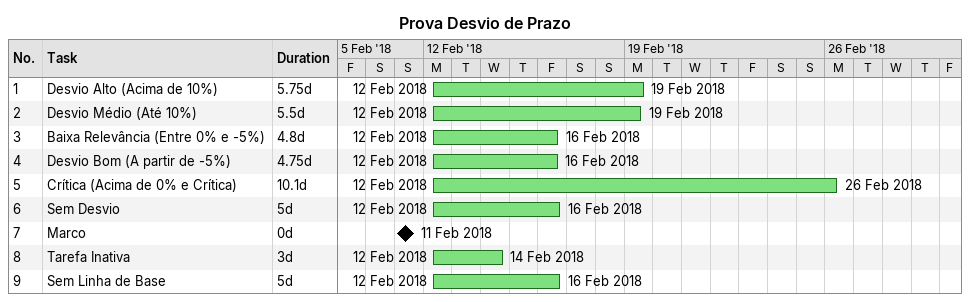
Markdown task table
Prova Desvio de Prazo

| ID | Task | Duration | Start | Finish |
|---|---|---|---|---|
| 1 | Desvio Alto (Acima de 10%) | 5.75d | 2018-02-12 | 2018-02-19 |
| 2 | Desvio Médio (Até 10%) | 5.5d | 2018-02-12 | 2018-02-19 |
| 3 | Baixa Relevância (Entre 0% e -5%) | 4.8d | 2018-02-12 | 2018-02-16 |
| 4 | Desvio Bom (A partir de -5%) | 4.75d | 2018-02-12 | 2018-02-16 |
| 5 | Crítica (Acima de 0% e Crítica) | 10.1d | 2018-02-12 | 2018-02-26 |
| 6 | Sem Desvio | 5d | 2018-02-12 | 2018-02-16 |
| 7 | Marco | 0d | 2018-02-11 | 2018-02-11 |
| 8 | Tarefa Inativa | 3d | 2018-02-12 | 2018-02-14 |
| 9 | Sem Linha de Base | 5d | 2018-02-12 | 2018-02-16 |
